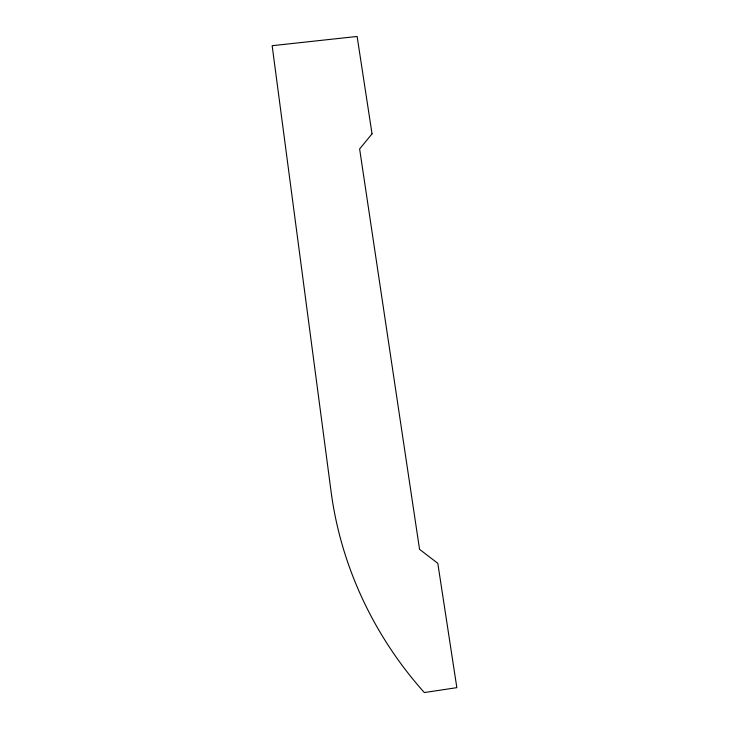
<?xml version="1.0" encoding="UTF-8"?>
<svg xmlns="http://www.w3.org/2000/svg" width="729" height="729" viewBox="0 0 729 729"><rect width="100%" height="100%" fill="white"/><g stroke="black" fill="none" stroke-linecap="round" stroke-linejoin="round"><path stroke-width="1.09" d="M372.036 133.844L359.625 148.953L419.549 549.329L437.801 563.307L456.846 687.666L424.342 692.55A357.593 331.513 47.6 0 1 331.157 492.166L272.154 45.69L357.119 36.45L372.036 133.844"/></g></svg>
